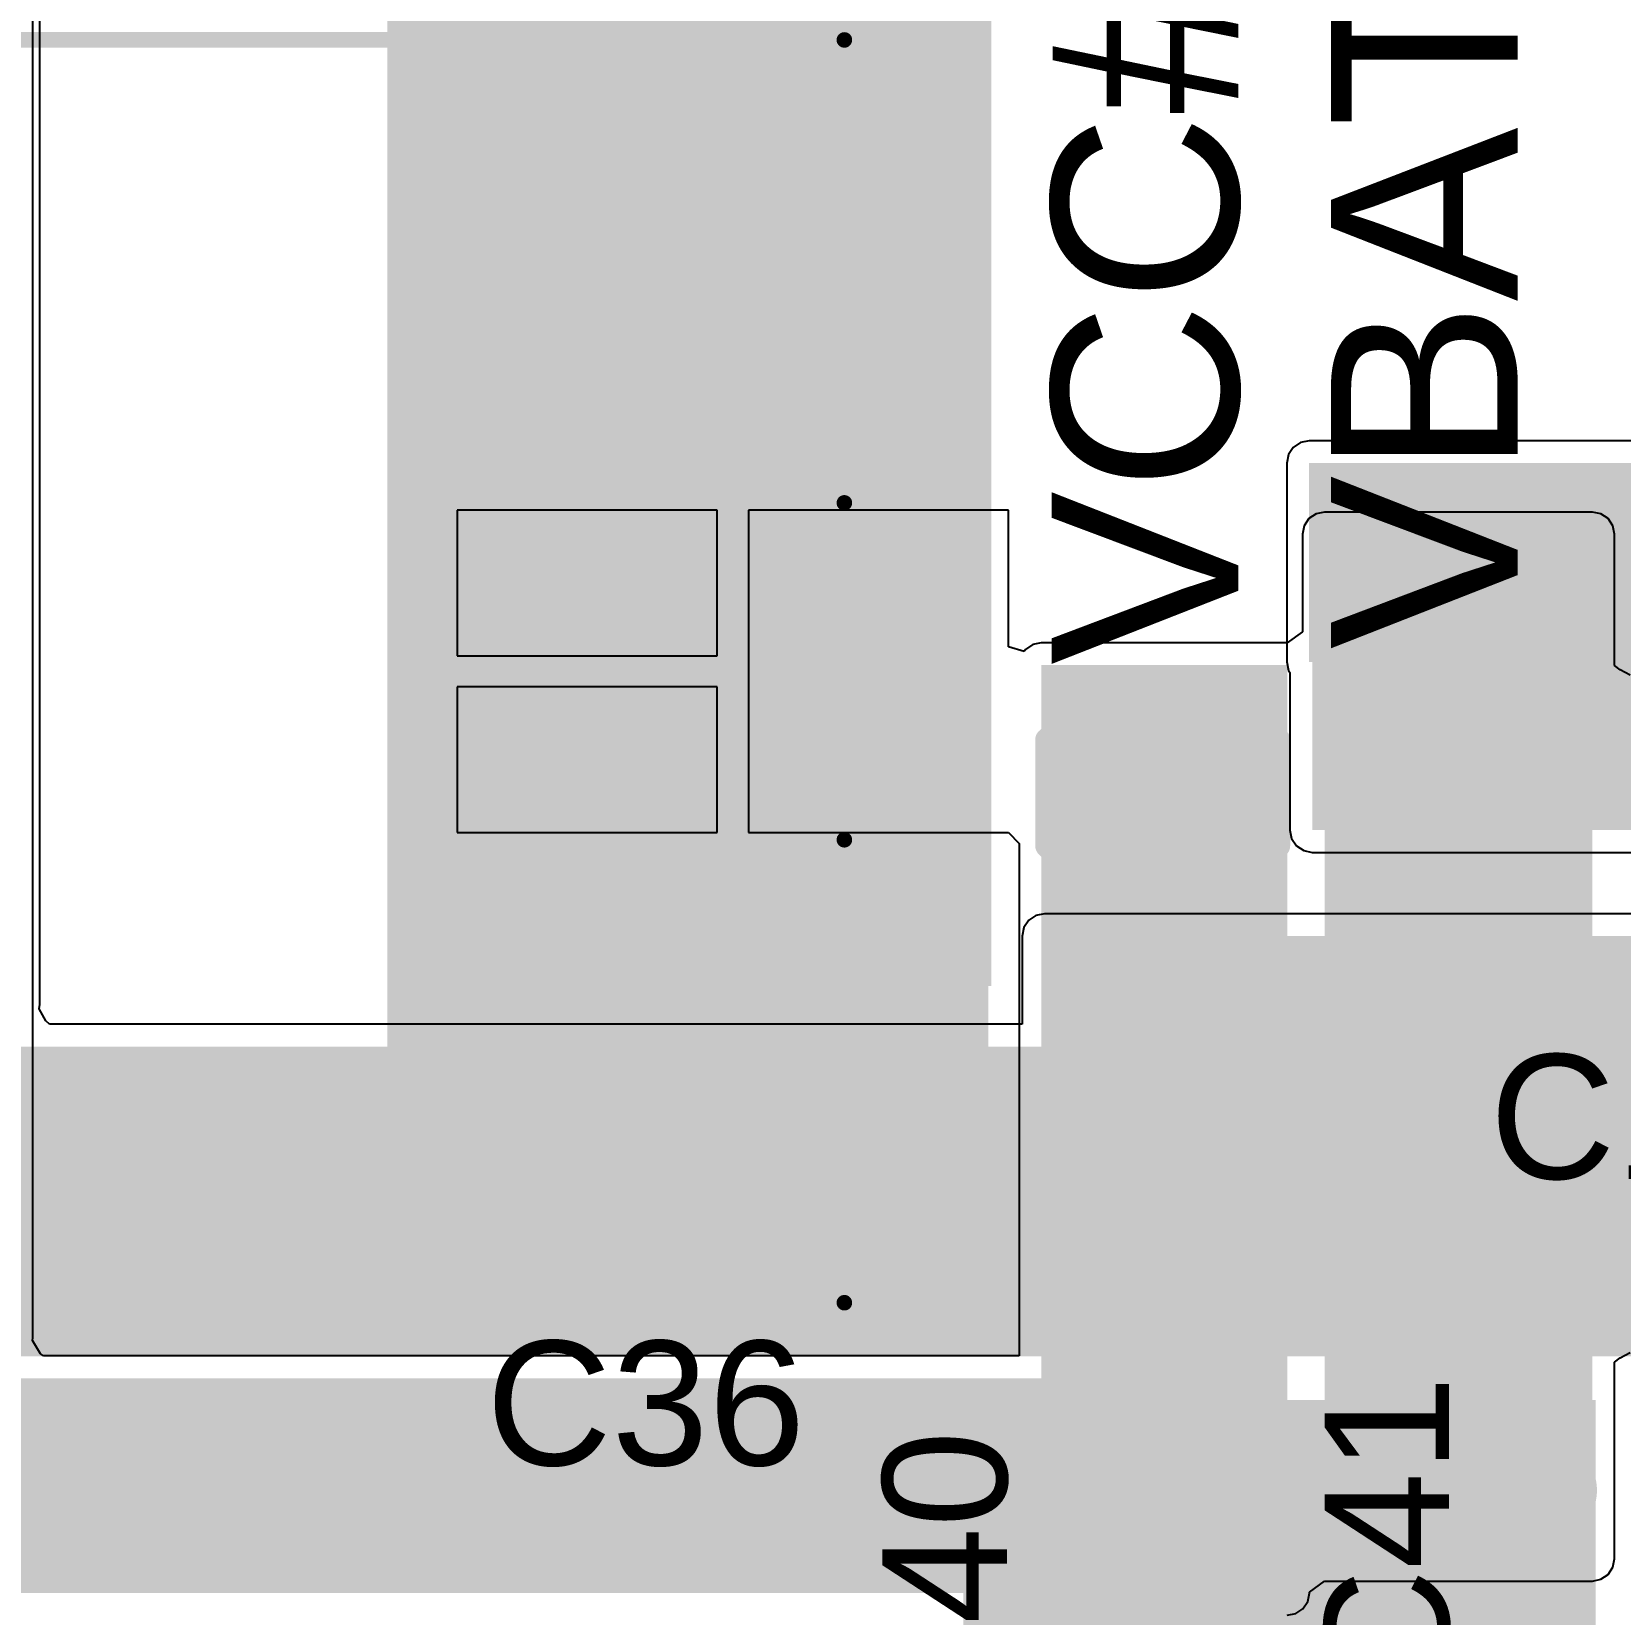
# Model space of a CAD drawing. Header units: millimetres. Extents: x -0.21 to 3.18, y -0.07 to 2.49.
# Drawn here: x 1.191 to 1.701, y 0.443 to 0.951 of the extents above; entities that cross this region are included whole.
import ezdxf

# ---------------------------------------------------------------- set-up
doc = ezdxf.new("R2010")
doc.units = ezdxf.units.MM
doc.header["$MEASUREMENT"] = 0
for name, color, linetype in [('BottomLayer', 5, 'Continuous'), ('BottomSolder', 6, 'Continuous'), ('TopLayer', 1, 'Continuous'), ('TopOverlay', 2, 'Continuous'), ('TopPaste', 8, 'Continuous'), ('TopSolder', 216, 'Continuous'), ('ViaHoleLayer', 16, 'Continuous')]:
    doc.layers.add(name, color=color, linetype=linetype)
doc.styles.add('Arial', font='', dxfattribs={"height": 0.2})
doc.styles.get('Arial').set_extended_font_data('Arial')

# ---------------------------------------------------------------- blocks, each defined once
blk = doc.blocks.new('UUD1A102MNL1GS_9')
at = {"layer": 'TopLayer'}
for points in [[(-0.24547, 0.04173), (-0.08839, 0.04173), (-0.08839, -0.04173), (-0.24547, -0.04173)], [(0.08839, 0.04173), (0.24547, 0.04173), (0.24547, -0.04173), (0.08839, -0.04173)]]:
    blk.add_hatch(color=1, dxfattribs=at).paths.add_polyline_path(points)
at = {"layer": 'TopPaste'}
for points in [[(-0.24547, 0.04173), (-0.08839, 0.04173), (-0.08839, -0.04173), (-0.24547, -0.04173)], [(0.08839, 0.04173), (0.24547, 0.04173), (0.24547, -0.04173), (0.08839, -0.04173)]]:
    blk.add_hatch(color=8, dxfattribs=at).paths.add_polyline_path(points)
at = {"layer": 'TopSolder'}
for points in [[(-0.24947, 0.04573), (-0.08439, 0.04573), (-0.08439, -0.04573), (-0.24947, -0.04573)], [(0.08439, 0.04573), (0.24947, 0.04573), (0.24947, -0.04573), (0.08439, -0.04573)]]:
    blk.add_hatch(color=216, dxfattribs=at).paths.add_polyline_path(points)
at = {"layer": 'TopOverlay', "const_width": 0.005}
for points in [[(-0.20276, 0.12165), (-0.12165, 0.20276)], [(-0.12165, 0.20276), (0.20276, 0.20276)], [(0.20276, 0.05409), (0.20276, 0.20276)], [(-0.20276, 0.05409), (-0.20276, 0.12165)], [(-0.22624, 0.07106), (-0.22624, 0.08483)], [(-0.24002, 0.07106), (-0.21246, 0.07106)], [(-0.22624, 0.05924), (-0.22624, 0.07106)], [(-0.20276, -0.12165), (-0.20276, -0.05409)], [(0.20276, -0.20276), (0.20276, -0.05409)], [(-0.20276, -0.12165), (-0.12165, -0.20276)], [(-0.12165, -0.20276), (0.20276, -0.20276)]]:
    blk.add_lwpolyline(points, dxfattribs=at)
at = {"layer": 'TopOverlay', "const_width": 0.0025}
for points in [[(-0.1229, 0.20276, 1), (-0.1204, 0.20276, 1)], [(-0.1229, 0.20276, 1), (-0.1204, 0.20276, 1)], [(0.20151, 0.20276, 1), (0.20401, 0.20276, 1)], [(0.20151, 0.20276, 1), (0.20401, 0.20276, 1)], [(-0.20401, 0.12165, 1), (-0.20151, 0.12165, 1)], [(-0.20401, 0.12165, 1), (-0.20151, 0.12165, 1)], [(-0.22749, 0.08483, 1), (-0.22499, 0.08483, 1)], [(-0.24127, 0.07106, 1), (-0.23877, 0.07106, 1)], [(-0.22749, 0.07106, 1), (-0.22499, 0.07106, 1)], [(-0.22749, 0.07106, 1), (-0.22499, 0.07106, 1)], [(-0.21371, 0.07106, 1), (-0.21121, 0.07106, 1)], [(-0.22749, 0.05924, 1), (-0.22499, 0.05924, 1)], [(-0.20401, 0.05409, 1), (-0.20151, 0.05409, 1)], [(0.20151, 0.05409, 1), (0.20401, 0.05409, 1)], [(-0.20401, -0.05409, 1), (-0.20151, -0.05409, 1)], [(0.20151, -0.05409, 1), (0.20401, -0.05409, 1)], [(-0.20401, -0.12165, 1), (-0.20151, -0.12165, 1)], [(-0.20401, -0.12165, 1), (-0.20151, -0.12165, 1)], [(-0.1229, -0.20276, 1), (-0.1204, -0.20276, 1)], [(-0.1229, -0.20276, 1), (-0.1204, -0.20276, 1)], [(0.20151, -0.20276, 1), (0.20401, -0.20276, 1)], [(0.20151, -0.20276, 1), (0.20401, -0.20276, 1)]]:
    blk.add_lwpolyline(points, format="xyb", close=True, dxfattribs=at)
blk = doc.blocks.new('T__________54')
at = {"layer": 'TopLayer'}
blk.add_hatch(color=1, dxfattribs=at).paths.add_polyline_path([(0.015, 0.03), (-0.015, 0.03), (-0.03, 0.015), (-0.03, -0.015), (-0.015, -0.03), (0.015, -0.03), (0.03, -0.015), (0.03, 0.015)])
at = {"layer": 'TopPaste'}
blk.add_hatch(color=8, dxfattribs=at).paths.add_polyline_path([(0.015, 0.03), (-0.015, 0.03), (-0.03, 0.015), (-0.03, -0.015), (-0.015, -0.03), (0.015, -0.03), (0.03, -0.015), (0.03, 0.015)])
at = {"layer": 'TopSolder'}
blk.add_hatch(color=216, dxfattribs=at).paths.add_polyline_path([(0.017, 0.034), (-0.017, 0.034), (-0.034, 0.017), (-0.034, -0.017), (-0.017, -0.034), (0.017, -0.034), (0.034, -0.017), (0.034, 0.017)])
at = {"layer": 'TopOverlay', "const_width": 0.00787}
for points in [[(-0.037, 0.017), (-0.017, 0.037)], [(0.017, 0.037), (-0.017, 0.037)], [(0.017, 0.037), (-0.017, 0.037)], [(0.037, 0.017), (0.017, 0.037)], [(-0.037, -0.017), (-0.037, 0.017)], [(0.037, -0.017), (0.037, 0.017)], [(-0.017, -0.037), (-0.037, -0.017)], [(0.017, -0.037), (0.037, -0.017)], [(0.017, -0.037), (-0.017, -0.037)], [(0.017, -0.037), (-0.017, -0.037)]]:
    blk.add_lwpolyline(points, dxfattribs=at)
at = {"layer": 'TopOverlay', "const_width": 0.00394}
for points in [[(-0.01897, 0.037, 1), (-0.01503, 0.037, 1)], [(-0.01897, 0.037, 1), (-0.01503, 0.037, 1)], [(-0.01897, 0.037, 1), (-0.01503, 0.037, 1)], [(0.01503, 0.037, 1), (0.01897, 0.037, 1)], [(0.01503, 0.037, 1), (0.01897, 0.037, 1)], [(0.01503, 0.037, 1), (0.01897, 0.037, 1)], [(-0.03897, 0.017, 1), (-0.03503, 0.017, 1)], [(-0.03897, 0.017, 1), (-0.03503, 0.017, 1)], [(0.03503, 0.017, 1), (0.03897, 0.017, 1)], [(0.03503, 0.017, 1), (0.03897, 0.017, 1)], [(-0.03897, -0.017, 1), (-0.03503, -0.017, 1)], [(-0.03897, -0.017, 1), (-0.03503, -0.017, 1)], [(0.03503, -0.017, 1), (0.03897, -0.017, 1)], [(0.03503, -0.017, 1), (0.03897, -0.017, 1)], [(-0.01897, -0.037, 1), (-0.01503, -0.037, 1)], [(-0.01897, -0.037, 1), (-0.01503, -0.037, 1)], [(-0.01897, -0.037, 1), (-0.01503, -0.037, 1)], [(0.01503, -0.037, 1), (0.01897, -0.037, 1)], [(0.01503, -0.037, 1), (0.01897, -0.037, 1)], [(0.01503, -0.037, 1), (0.01897, -0.037, 1)]]:
    blk.add_lwpolyline(points, format="xyb", close=True, dxfattribs=at)
blk = doc.blocks.new('T__________56')
at = {"layer": 'TopLayer'}
blk.add_hatch(color=1, dxfattribs=at).paths.add_polyline_path([(0.015, 0.03), (-0.015, 0.03), (-0.03, 0.015), (-0.03, -0.015), (-0.015, -0.03), (0.015, -0.03), (0.03, -0.015), (0.03, 0.015)])
at = {"layer": 'TopPaste'}
blk.add_hatch(color=8, dxfattribs=at).paths.add_polyline_path([(0.015, 0.03), (-0.015, 0.03), (-0.03, 0.015), (-0.03, -0.015), (-0.015, -0.03), (0.015, -0.03), (0.03, -0.015), (0.03, 0.015)])
at = {"layer": 'TopSolder'}
blk.add_hatch(color=216, dxfattribs=at).paths.add_polyline_path([(0.017, 0.034), (-0.017, 0.034), (-0.034, 0.017), (-0.034, -0.017), (-0.017, -0.034), (0.017, -0.034), (0.034, -0.017), (0.034, 0.017)])
at = {"layer": 'TopOverlay', "const_width": 0.00787}
for points in [[(-0.037, 0.017), (-0.017, 0.037)], [(0.017, 0.037), (-0.017, 0.037)], [(0.017, 0.037), (-0.017, 0.037)], [(0.037, 0.017), (0.017, 0.037)], [(-0.037, -0.017), (-0.037, 0.017)], [(0.037, -0.017), (0.037, 0.017)], [(-0.017, -0.037), (-0.037, -0.017)], [(0.017, -0.037), (0.037, -0.017)], [(0.017, -0.037), (-0.017, -0.037)], [(0.017, -0.037), (-0.017, -0.037)]]:
    blk.add_lwpolyline(points, dxfattribs=at)
at = {"layer": 'TopOverlay', "const_width": 0.00394}
for points in [[(-0.01897, 0.037, 1), (-0.01503, 0.037, 1)], [(-0.01897, 0.037, 1), (-0.01503, 0.037, 1)], [(-0.01897, 0.037, 1), (-0.01503, 0.037, 1)], [(0.01503, 0.037, 1), (0.01897, 0.037, 1)], [(0.01503, 0.037, 1), (0.01897, 0.037, 1)], [(0.01503, 0.037, 1), (0.01897, 0.037, 1)], [(-0.03897, 0.017, 1), (-0.03503, 0.017, 1)], [(-0.03897, 0.017, 1), (-0.03503, 0.017, 1)], [(0.03503, 0.017, 1), (0.03897, 0.017, 1)], [(0.03503, 0.017, 1), (0.03897, 0.017, 1)], [(-0.03897, -0.017, 1), (-0.03503, -0.017, 1)], [(-0.03897, -0.017, 1), (-0.03503, -0.017, 1)], [(0.03503, -0.017, 1), (0.03897, -0.017, 1)], [(0.03503, -0.017, 1), (0.03897, -0.017, 1)], [(-0.01897, -0.037, 1), (-0.01503, -0.037, 1)], [(-0.01897, -0.037, 1), (-0.01503, -0.037, 1)], [(-0.01897, -0.037, 1), (-0.01503, -0.037, 1)], [(0.01503, -0.037, 1), (0.01897, -0.037, 1)], [(0.01503, -0.037, 1), (0.01897, -0.037, 1)], [(0.01503, -0.037, 1), (0.01897, -0.037, 1)]]:
    blk.add_lwpolyline(points, format="xyb", close=True, dxfattribs=at)

msp = doc.modelspace()

# ---------------------------------------------------------------- hatches: boundary and pattern name
at = {"layer": 'BottomLayer'}
for points in [[(1.314, 0.645), (1.499, 0.645), (1.499, 1.40988), (1.314, 1.40988)], [(2.732, 0.81288), (1.601, 0.81288), (1.601, 0.749), (2.732, 0.749)], [(1.947, 0.779), (1.602, 0.779), (1.602, 0.695), (1.947, 0.695)], [(1.516, 0.571), (1.95604, 0.571), (1.95604, 0.661), (1.516, 0.661)], [(0.848, 0.5355), (2.106, 0.5355), (2.106, 0.6255), (0.848, 0.6255)], [(0.848, 0.526), (2.457, 0.526), (2.457, 0.61316), (0.848, 0.61316)], [(1.49, 0.512), (1.49, 0.436), (1.693, 0.436), (1.693, 0.512)], [(1.693, 0.509), (1.49, 0.509), (1.49, 0.28), (1.693, 0.28)]]:
    msp.add_hatch(color=5, dxfattribs=at).paths.add_polyline_path(points)
h = msp.add_hatch(color=5, dxfattribs=at)
edge = h.paths.add_edge_path()
edge.add_arc((1.344, 0.83593), 0.01181, 0, 360)
h = msp.add_hatch(color=5, dxfattribs=at)
edge = h.paths.add_edge_path()
edge.add_arc((1.371, 0.83593), 0.01181, 0, 360)
h = msp.add_hatch(color=5, dxfattribs=at)
edge = h.paths.add_edge_path()
edge.add_arc((1.398, 0.83593), 0.01181, 0, 360)
h = msp.add_hatch(color=5, dxfattribs=at)
edge = h.paths.add_edge_path()
edge.add_arc((1.426, 0.83593), 0.01181, 0, 360)
h = msp.add_hatch(color=5, dxfattribs=at)
edge = h.paths.add_edge_path()
edge.add_arc((1.453, 0.83593), 0.01181, 0, 360)
h = msp.add_hatch(color=5, dxfattribs=at)
edge = h.paths.add_edge_path()
edge.add_arc((1.48, 0.83593), 0.01181, 0, 360)
h = msp.add_hatch(color=5, dxfattribs=at)
edge = h.paths.add_edge_path()
edge.add_arc((1.344, 0.809), 0.01181, 0, 360)
h = msp.add_hatch(color=5, dxfattribs=at)
edge = h.paths.add_edge_path()
edge.add_arc((1.371, 0.809), 0.01181, 0, 360)
h = msp.add_hatch(color=5, dxfattribs=at)
edge = h.paths.add_edge_path()
edge.add_arc((1.398, 0.809), 0.01181, 0, 360)
h = msp.add_hatch(color=5, dxfattribs=at)
edge = h.paths.add_edge_path()
edge.add_arc((1.426, 0.809), 0.01181, 0, 360)
h = msp.add_hatch(color=5, dxfattribs=at)
edge = h.paths.add_edge_path()
edge.add_arc((1.453, 0.809), 0.01181, 0, 360)
h = msp.add_hatch(color=5, dxfattribs=at)
edge = h.paths.add_edge_path()
edge.add_arc((1.48, 0.809), 0.01181, 0, 360)
h = msp.add_hatch(color=5, dxfattribs=at)
edge = h.paths.add_edge_path()
edge.add_arc((1.62, 0.766), 0.01181, 0, 360)
h = msp.add_hatch(color=5, dxfattribs=at)
edge = h.paths.add_edge_path()
edge.add_arc((1.64983, 0.766), 0.01181, 0, 360)
h = msp.add_hatch(color=5, dxfattribs=at)
edge = h.paths.add_edge_path()
edge.add_arc((1.67967, 0.766), 0.01181, 0, 360)
h = msp.add_hatch(color=5, dxfattribs=at)
edge = h.paths.add_edge_path()
edge.add_arc((1.344, 0.683), 0.01181, 0, 360)
h = msp.add_hatch(color=5, dxfattribs=at)
edge = h.paths.add_edge_path()
edge.add_arc((1.371, 0.683), 0.01181, 0, 360)
h = msp.add_hatch(color=5, dxfattribs=at)
edge = h.paths.add_edge_path()
edge.add_arc((1.398, 0.683), 0.01181, 0, 360)
h = msp.add_hatch(color=5, dxfattribs=at)
edge = h.paths.add_edge_path()
edge.add_arc((1.426, 0.683), 0.01181, 0, 360)
h = msp.add_hatch(color=5, dxfattribs=at)
edge = h.paths.add_edge_path()
edge.add_arc((1.453, 0.683), 0.01181, 0, 360)
h = msp.add_hatch(color=5, dxfattribs=at)
edge = h.paths.add_edge_path()
edge.add_arc((1.48, 0.683), 0.01181, 0, 360)
h = msp.add_hatch(color=5, dxfattribs=at)
edge = h.paths.add_edge_path()
edge.add_arc((1.344, 0.65607), 0.01181, 0, 360)
h = msp.add_hatch(color=5, dxfattribs=at)
edge = h.paths.add_edge_path()
edge.add_arc((1.371, 0.65607), 0.01181, 0, 360)
h = msp.add_hatch(color=5, dxfattribs=at)
edge = h.paths.add_edge_path()
edge.add_arc((1.398, 0.65607), 0.01181, 0, 360)
h = msp.add_hatch(color=5, dxfattribs=at)
edge = h.paths.add_edge_path()
edge.add_arc((1.426, 0.65607), 0.01181, 0, 360)
h = msp.add_hatch(color=5, dxfattribs=at)
edge = h.paths.add_edge_path()
edge.add_arc((1.453, 0.65607), 0.01181, 0, 360)
h = msp.add_hatch(color=5, dxfattribs=at)
edge = h.paths.add_edge_path()
edge.add_arc((1.48, 0.65607), 0.01181, 0, 360)
h = msp.add_hatch(color=5, dxfattribs=at)
edge = h.paths.add_edge_path()
edge.add_arc((1.618, 0.483), 0.01181, 0, 360)
h = msp.add_hatch(color=5, dxfattribs=at)
edge = h.paths.add_edge_path()
edge.add_arc((1.64783, 0.483), 0.01181, 0, 360)
h = msp.add_hatch(color=5, dxfattribs=at)
edge = h.paths.add_edge_path()
edge.add_arc((1.67767, 0.483), 0.01181, 0, 360)
at = {"layer": 'BottomSolder'}
h = msp.add_hatch(color=6, dxfattribs=at)
edge = h.paths.add_edge_path()
edge.add_arc((1.344, 0.83593), 0.01581, 0, 360)
h = msp.add_hatch(color=6, dxfattribs=at)
edge = h.paths.add_edge_path()
edge.add_arc((1.371, 0.83593), 0.01581, 0, 360)
h = msp.add_hatch(color=6, dxfattribs=at)
edge = h.paths.add_edge_path()
edge.add_arc((1.398, 0.83593), 0.01581, 0, 360)
h = msp.add_hatch(color=6, dxfattribs=at)
edge = h.paths.add_edge_path()
edge.add_arc((1.426, 0.83593), 0.01581, 0, 360)
h = msp.add_hatch(color=6, dxfattribs=at)
edge = h.paths.add_edge_path()
edge.add_arc((1.453, 0.83593), 0.01581, 0, 360)
h = msp.add_hatch(color=6, dxfattribs=at)
edge = h.paths.add_edge_path()
edge.add_arc((1.48, 0.83593), 0.01581, 0, 360)
h = msp.add_hatch(color=6, dxfattribs=at)
edge = h.paths.add_edge_path()
edge.add_arc((1.344, 0.809), 0.01581, 0, 360)
h = msp.add_hatch(color=6, dxfattribs=at)
edge = h.paths.add_edge_path()
edge.add_arc((1.371, 0.809), 0.01581, 0, 360)
h = msp.add_hatch(color=6, dxfattribs=at)
edge = h.paths.add_edge_path()
edge.add_arc((1.398, 0.809), 0.01581, 0, 360)
h = msp.add_hatch(color=6, dxfattribs=at)
edge = h.paths.add_edge_path()
edge.add_arc((1.426, 0.809), 0.01581, 0, 360)
h = msp.add_hatch(color=6, dxfattribs=at)
edge = h.paths.add_edge_path()
edge.add_arc((1.453, 0.809), 0.01581, 0, 360)
h = msp.add_hatch(color=6, dxfattribs=at)
edge = h.paths.add_edge_path()
edge.add_arc((1.48, 0.809), 0.01581, 0, 360)
h = msp.add_hatch(color=6, dxfattribs=at)
edge = h.paths.add_edge_path()
edge.add_arc((1.62, 0.766), 0.01581, 0, 360)
h = msp.add_hatch(color=6, dxfattribs=at)
edge = h.paths.add_edge_path()
edge.add_arc((1.64983, 0.766), 0.01581, 0, 360)
h = msp.add_hatch(color=6, dxfattribs=at)
edge = h.paths.add_edge_path()
edge.add_arc((1.67967, 0.766), 0.01581, 0, 360)
h = msp.add_hatch(color=6, dxfattribs=at)
edge = h.paths.add_edge_path()
edge.add_arc((1.344, 0.683), 0.01581, 0, 360)
h = msp.add_hatch(color=6, dxfattribs=at)
edge = h.paths.add_edge_path()
edge.add_arc((1.371, 0.683), 0.01581, 0, 360)
h = msp.add_hatch(color=6, dxfattribs=at)
edge = h.paths.add_edge_path()
edge.add_arc((1.398, 0.683), 0.01581, 0, 360)
h = msp.add_hatch(color=6, dxfattribs=at)
edge = h.paths.add_edge_path()
edge.add_arc((1.426, 0.683), 0.01581, 0, 360)
h = msp.add_hatch(color=6, dxfattribs=at)
edge = h.paths.add_edge_path()
edge.add_arc((1.453, 0.683), 0.01581, 0, 360)
h = msp.add_hatch(color=6, dxfattribs=at)
edge = h.paths.add_edge_path()
edge.add_arc((1.48, 0.683), 0.01581, 0, 360)
h = msp.add_hatch(color=6, dxfattribs=at)
edge = h.paths.add_edge_path()
edge.add_arc((1.344, 0.65607), 0.01581, 0, 360)
h = msp.add_hatch(color=6, dxfattribs=at)
edge = h.paths.add_edge_path()
edge.add_arc((1.371, 0.65607), 0.01581, 0, 360)
h = msp.add_hatch(color=6, dxfattribs=at)
edge = h.paths.add_edge_path()
edge.add_arc((1.398, 0.65607), 0.01581, 0, 360)
h = msp.add_hatch(color=6, dxfattribs=at)
edge = h.paths.add_edge_path()
edge.add_arc((1.426, 0.65607), 0.01581, 0, 360)
h = msp.add_hatch(color=6, dxfattribs=at)
edge = h.paths.add_edge_path()
edge.add_arc((1.453, 0.65607), 0.01581, 0, 360)
h = msp.add_hatch(color=6, dxfattribs=at)
edge = h.paths.add_edge_path()
edge.add_arc((1.48, 0.65607), 0.01581, 0, 360)
h = msp.add_hatch(color=6, dxfattribs=at)
edge = h.paths.add_edge_path()
edge.add_arc((1.618, 0.483), 0.01581, 0, 360)
h = msp.add_hatch(color=6, dxfattribs=at)
edge = h.paths.add_edge_path()
edge.add_arc((1.64783, 0.483), 0.01581, 0, 360)
h = msp.add_hatch(color=6, dxfattribs=at)
edge = h.paths.add_edge_path()
edge.add_arc((1.67767, 0.483), 0.01581, 0, 360)
at = {"layer": 'TopLayer'}
for points in [[(1.305, 0.532), (1.498, 0.532), (1.498, 1.522), (1.305, 1.522)], [(1.606, 0.461), (1.692, 0.461), (1.692, 0.79), (1.606, 0.79)], [(1.594, 0.453), (1.594, 0.748), (1.515, 0.748), (1.515, 0.453)], [(1.095, 0.45), (1.594, 0.45), (1.594, 0.519), (1.095, 0.519)]]:
    msp.add_hatch(color=1, dxfattribs=at).paths.add_polyline_path(points)
h = msp.add_hatch(color=1, dxfattribs=at)
edge = h.paths.add_edge_path()
edge.add_arc((1.344, 0.83593), 0.01181, 0, 360)
h = msp.add_hatch(color=1, dxfattribs=at)
edge = h.paths.add_edge_path()
edge.add_arc((1.371, 0.83593), 0.01181, 0, 360)
h = msp.add_hatch(color=1, dxfattribs=at)
edge = h.paths.add_edge_path()
edge.add_arc((1.398, 0.83593), 0.01181, 0, 360)
h = msp.add_hatch(color=1, dxfattribs=at)
edge = h.paths.add_edge_path()
edge.add_arc((1.426, 0.83593), 0.01181, 0, 360)
h = msp.add_hatch(color=1, dxfattribs=at)
edge = h.paths.add_edge_path()
edge.add_arc((1.453, 0.83593), 0.01181, 0, 360)
h = msp.add_hatch(color=1, dxfattribs=at)
edge = h.paths.add_edge_path()
edge.add_arc((1.48, 0.83593), 0.01181, 0, 360)
h = msp.add_hatch(color=1, dxfattribs=at)
edge = h.paths.add_edge_path()
edge.add_arc((1.344, 0.809), 0.01181, 0, 360)
h = msp.add_hatch(color=1, dxfattribs=at)
edge = h.paths.add_edge_path()
edge.add_arc((1.371, 0.809), 0.01181, 0, 360)
h = msp.add_hatch(color=1, dxfattribs=at)
edge = h.paths.add_edge_path()
edge.add_arc((1.398, 0.809), 0.01181, 0, 360)
h = msp.add_hatch(color=1, dxfattribs=at)
edge = h.paths.add_edge_path()
edge.add_arc((1.426, 0.809), 0.01181, 0, 360)
h = msp.add_hatch(color=1, dxfattribs=at)
edge = h.paths.add_edge_path()
edge.add_arc((1.453, 0.809), 0.01181, 0, 360)
h = msp.add_hatch(color=1, dxfattribs=at)
edge = h.paths.add_edge_path()
edge.add_arc((1.48, 0.809), 0.01181, 0, 360)
h = msp.add_hatch(color=1, dxfattribs=at)
edge = h.paths.add_edge_path()
edge.add_arc((1.62, 0.766), 0.01181, 0, 360)
h = msp.add_hatch(color=1, dxfattribs=at)
edge = h.paths.add_edge_path()
edge.add_arc((1.64983, 0.766), 0.01181, 0, 360)
h = msp.add_hatch(color=1, dxfattribs=at)
edge = h.paths.add_edge_path()
edge.add_arc((1.67967, 0.766), 0.01181, 0, 360)
h = msp.add_hatch(color=1, dxfattribs=at)
edge = h.paths.add_edge_path()
edge.add_arc((1.344, 0.683), 0.01181, 0, 360)
h = msp.add_hatch(color=1, dxfattribs=at)
edge = h.paths.add_edge_path()
edge.add_arc((1.371, 0.683), 0.01181, 0, 360)
h = msp.add_hatch(color=1, dxfattribs=at)
edge = h.paths.add_edge_path()
edge.add_arc((1.398, 0.683), 0.01181, 0, 360)
h = msp.add_hatch(color=1, dxfattribs=at)
edge = h.paths.add_edge_path()
edge.add_arc((1.426, 0.683), 0.01181, 0, 360)
h = msp.add_hatch(color=1, dxfattribs=at)
edge = h.paths.add_edge_path()
edge.add_arc((1.453, 0.683), 0.01181, 0, 360)
h = msp.add_hatch(color=1, dxfattribs=at)
edge = h.paths.add_edge_path()
edge.add_arc((1.48, 0.683), 0.01181, 0, 360)
h = msp.add_hatch(color=1, dxfattribs=at)
edge = h.paths.add_edge_path()
edge.add_arc((1.344, 0.65607), 0.01181, 0, 360)
h = msp.add_hatch(color=1, dxfattribs=at)
edge = h.paths.add_edge_path()
edge.add_arc((1.371, 0.65607), 0.01181, 0, 360)
h = msp.add_hatch(color=1, dxfattribs=at)
edge = h.paths.add_edge_path()
edge.add_arc((1.398, 0.65607), 0.01181, 0, 360)
h = msp.add_hatch(color=1, dxfattribs=at)
edge = h.paths.add_edge_path()
edge.add_arc((1.426, 0.65607), 0.01181, 0, 360)
h = msp.add_hatch(color=1, dxfattribs=at)
edge = h.paths.add_edge_path()
edge.add_arc((1.453, 0.65607), 0.01181, 0, 360)
h = msp.add_hatch(color=1, dxfattribs=at)
edge = h.paths.add_edge_path()
edge.add_arc((1.48, 0.65607), 0.01181, 0, 360)
h = msp.add_hatch(color=1, dxfattribs=at)
edge = h.paths.add_edge_path()
edge.add_arc((1.618, 0.483), 0.01181, 0, 360)
h = msp.add_hatch(color=1, dxfattribs=at)
edge = h.paths.add_edge_path()
edge.add_arc((1.64783, 0.483), 0.01181, 0, 360)
h = msp.add_hatch(color=1, dxfattribs=at)
edge = h.paths.add_edge_path()
edge.add_arc((1.67767, 0.483), 0.01181, 0, 360)
at = {"layer": 'TopSolder'}
h = msp.add_hatch(color=216, dxfattribs=at)
edge = h.paths.add_edge_path()
edge.add_arc((1.344, 0.83593), 0.01581, 0, 360)
h = msp.add_hatch(color=216, dxfattribs=at)
edge = h.paths.add_edge_path()
edge.add_arc((1.371, 0.83593), 0.01581, 0, 360)
h = msp.add_hatch(color=216, dxfattribs=at)
edge = h.paths.add_edge_path()
edge.add_arc((1.398, 0.83593), 0.01581, 0, 360)
h = msp.add_hatch(color=216, dxfattribs=at)
edge = h.paths.add_edge_path()
edge.add_arc((1.426, 0.83593), 0.01581, 0, 360)
h = msp.add_hatch(color=216, dxfattribs=at)
edge = h.paths.add_edge_path()
edge.add_arc((1.453, 0.83593), 0.01581, 0, 360)
h = msp.add_hatch(color=216, dxfattribs=at)
edge = h.paths.add_edge_path()
edge.add_arc((1.48, 0.83593), 0.01581, 0, 360)
h = msp.add_hatch(color=216, dxfattribs=at)
edge = h.paths.add_edge_path()
edge.add_arc((1.344, 0.809), 0.01581, 0, 360)
h = msp.add_hatch(color=216, dxfattribs=at)
edge = h.paths.add_edge_path()
edge.add_arc((1.371, 0.809), 0.01581, 0, 360)
h = msp.add_hatch(color=216, dxfattribs=at)
edge = h.paths.add_edge_path()
edge.add_arc((1.398, 0.809), 0.01581, 0, 360)
h = msp.add_hatch(color=216, dxfattribs=at)
edge = h.paths.add_edge_path()
edge.add_arc((1.426, 0.809), 0.01581, 0, 360)
h = msp.add_hatch(color=216, dxfattribs=at)
edge = h.paths.add_edge_path()
edge.add_arc((1.453, 0.809), 0.01581, 0, 360)
h = msp.add_hatch(color=216, dxfattribs=at)
edge = h.paths.add_edge_path()
edge.add_arc((1.48, 0.809), 0.01581, 0, 360)
h = msp.add_hatch(color=216, dxfattribs=at)
edge = h.paths.add_edge_path()
edge.add_arc((1.62, 0.766), 0.01581, 0, 360)
h = msp.add_hatch(color=216, dxfattribs=at)
edge = h.paths.add_edge_path()
edge.add_arc((1.64983, 0.766), 0.01581, 0, 360)
h = msp.add_hatch(color=216, dxfattribs=at)
edge = h.paths.add_edge_path()
edge.add_arc((1.67967, 0.766), 0.01581, 0, 360)
h = msp.add_hatch(color=216, dxfattribs=at)
edge = h.paths.add_edge_path()
edge.add_arc((1.344, 0.683), 0.01581, 0, 360)
h = msp.add_hatch(color=216, dxfattribs=at)
edge = h.paths.add_edge_path()
edge.add_arc((1.371, 0.683), 0.01581, 0, 360)
h = msp.add_hatch(color=216, dxfattribs=at)
edge = h.paths.add_edge_path()
edge.add_arc((1.398, 0.683), 0.01581, 0, 360)
h = msp.add_hatch(color=216, dxfattribs=at)
edge = h.paths.add_edge_path()
edge.add_arc((1.426, 0.683), 0.01581, 0, 360)
h = msp.add_hatch(color=216, dxfattribs=at)
edge = h.paths.add_edge_path()
edge.add_arc((1.453, 0.683), 0.01581, 0, 360)
h = msp.add_hatch(color=216, dxfattribs=at)
edge = h.paths.add_edge_path()
edge.add_arc((1.48, 0.683), 0.01581, 0, 360)
h = msp.add_hatch(color=216, dxfattribs=at)
edge = h.paths.add_edge_path()
edge.add_arc((1.344, 0.65607), 0.01581, 0, 360)
h = msp.add_hatch(color=216, dxfattribs=at)
edge = h.paths.add_edge_path()
edge.add_arc((1.371, 0.65607), 0.01581, 0, 360)
h = msp.add_hatch(color=216, dxfattribs=at)
edge = h.paths.add_edge_path()
edge.add_arc((1.398, 0.65607), 0.01581, 0, 360)
h = msp.add_hatch(color=216, dxfattribs=at)
edge = h.paths.add_edge_path()
edge.add_arc((1.426, 0.65607), 0.01581, 0, 360)
h = msp.add_hatch(color=216, dxfattribs=at)
edge = h.paths.add_edge_path()
edge.add_arc((1.453, 0.65607), 0.01581, 0, 360)
h = msp.add_hatch(color=216, dxfattribs=at)
edge = h.paths.add_edge_path()
edge.add_arc((1.48, 0.65607), 0.01581, 0, 360)
h = msp.add_hatch(color=216, dxfattribs=at)
edge = h.paths.add_edge_path()
edge.add_arc((1.618, 0.483), 0.01581, 0, 360)
h = msp.add_hatch(color=216, dxfattribs=at)
edge = h.paths.add_edge_path()
edge.add_arc((1.64783, 0.483), 0.01581, 0, 360)
h = msp.add_hatch(color=216, dxfattribs=at)
edge = h.paths.add_edge_path()
edge.add_arc((1.67767, 0.483), 0.01581, 0, 360)
at = {"layer": 'ViaHoleLayer'}
h = msp.add_hatch(color=16, dxfattribs=at)
edge = h.paths.add_edge_path()
edge.add_arc((1.344, 0.83593), 0.00591, 0, 360)
h = msp.add_hatch(color=16, dxfattribs=at)
edge = h.paths.add_edge_path()
edge.add_arc((1.371, 0.83593), 0.00591, 0, 360)
h = msp.add_hatch(color=16, dxfattribs=at)
edge = h.paths.add_edge_path()
edge.add_arc((1.398, 0.83593), 0.00591, 0, 360)
h = msp.add_hatch(color=16, dxfattribs=at)
edge = h.paths.add_edge_path()
edge.add_arc((1.426, 0.83593), 0.00591, 0, 360)
h = msp.add_hatch(color=16, dxfattribs=at)
edge = h.paths.add_edge_path()
edge.add_arc((1.453, 0.83593), 0.00591, 0, 360)
h = msp.add_hatch(color=16, dxfattribs=at)
edge = h.paths.add_edge_path()
edge.add_arc((1.48, 0.83593), 0.00591, 0, 360)
h = msp.add_hatch(color=16, dxfattribs=at)
edge = h.paths.add_edge_path()
edge.add_arc((1.344, 0.809), 0.00591, 0, 360)
h = msp.add_hatch(color=16, dxfattribs=at)
edge = h.paths.add_edge_path()
edge.add_arc((1.371, 0.809), 0.00591, 0, 360)
h = msp.add_hatch(color=16, dxfattribs=at)
edge = h.paths.add_edge_path()
edge.add_arc((1.398, 0.809), 0.00591, 0, 360)
h = msp.add_hatch(color=16, dxfattribs=at)
edge = h.paths.add_edge_path()
edge.add_arc((1.426, 0.809), 0.00591, 0, 360)
h = msp.add_hatch(color=16, dxfattribs=at)
edge = h.paths.add_edge_path()
edge.add_arc((1.453, 0.809), 0.00591, 0, 360)
h = msp.add_hatch(color=16, dxfattribs=at)
edge = h.paths.add_edge_path()
edge.add_arc((1.48, 0.809), 0.00591, 0, 360)
h = msp.add_hatch(color=16, dxfattribs=at)
edge = h.paths.add_edge_path()
edge.add_arc((1.62, 0.766), 0.00591, 0, 360)
h = msp.add_hatch(color=16, dxfattribs=at)
edge = h.paths.add_edge_path()
edge.add_arc((1.64983, 0.766), 0.00591, 0, 360)
h = msp.add_hatch(color=16, dxfattribs=at)
edge = h.paths.add_edge_path()
edge.add_arc((1.67967, 0.766), 0.00591, 0, 360)
h = msp.add_hatch(color=16, dxfattribs=at)
edge = h.paths.add_edge_path()
edge.add_arc((1.344, 0.683), 0.00591, 0, 360)
h = msp.add_hatch(color=16, dxfattribs=at)
edge = h.paths.add_edge_path()
edge.add_arc((1.371, 0.683), 0.00591, 0, 360)
h = msp.add_hatch(color=16, dxfattribs=at)
edge = h.paths.add_edge_path()
edge.add_arc((1.398, 0.683), 0.00591, 0, 360)
h = msp.add_hatch(color=16, dxfattribs=at)
edge = h.paths.add_edge_path()
edge.add_arc((1.426, 0.683), 0.00591, 0, 360)
h = msp.add_hatch(color=16, dxfattribs=at)
edge = h.paths.add_edge_path()
edge.add_arc((1.453, 0.683), 0.00591, 0, 360)
h = msp.add_hatch(color=16, dxfattribs=at)
edge = h.paths.add_edge_path()
edge.add_arc((1.48, 0.683), 0.00591, 0, 360)
h = msp.add_hatch(color=16, dxfattribs=at)
edge = h.paths.add_edge_path()
edge.add_arc((1.344, 0.65607), 0.00591, 0, 360)
h = msp.add_hatch(color=16, dxfattribs=at)
edge = h.paths.add_edge_path()
edge.add_arc((1.371, 0.65607), 0.00591, 0, 360)
h = msp.add_hatch(color=16, dxfattribs=at)
edge = h.paths.add_edge_path()
edge.add_arc((1.398, 0.65607), 0.00591, 0, 360)
h = msp.add_hatch(color=16, dxfattribs=at)
edge = h.paths.add_edge_path()
edge.add_arc((1.426, 0.65607), 0.00591, 0, 360)
h = msp.add_hatch(color=16, dxfattribs=at)
edge = h.paths.add_edge_path()
edge.add_arc((1.453, 0.65607), 0.00591, 0, 360)
h = msp.add_hatch(color=16, dxfattribs=at)
edge = h.paths.add_edge_path()
edge.add_arc((1.48, 0.65607), 0.00591, 0, 360)
h = msp.add_hatch(color=16, dxfattribs=at)
edge = h.paths.add_edge_path()
edge.add_arc((1.618, 0.483), 0.00591, 0, 360)
h = msp.add_hatch(color=16, dxfattribs=at)
edge = h.paths.add_edge_path()
edge.add_arc((1.64783, 0.483), 0.00591, 0, 360)
h = msp.add_hatch(color=16, dxfattribs=at)
edge = h.paths.add_edge_path()
edge.add_arc((1.67767, 0.483), 0.00591, 0, 360)

# ---------------------------------------------------------------- linework, layer by layer
at = {"layer": 'BottomLayer'}
for p, q in [((1.19339, 0.639), (1.19339, 1.406)), ((1.59595, 0.81793), (1.59441, 0.81561)), ((1.59827, 0.81948), (1.59595, 0.81793)), ((1.601, 0.82002), (1.59827, 0.81948)), ((1.80231, 0.82002), (1.601, 0.82002)), ((1.59441, 0.81561), (1.59386, 0.81288)), ((1.59386, 0.81288), (1.59386, 0.749)), ((1.59386, 0.749), (1.59441, 0.74627)), ((1.59441, 0.74627), (1.59486, 0.74559)), ((1.59486, 0.74559), (1.59486, 0.695)), ((1.59486, 0.695), (1.59541, 0.69227)), ((1.59541, 0.69227), (1.59695, 0.68995)), ((1.59695, 0.68995), (1.59927, 0.68841)), ((1.59927, 0.68841), (1.602, 0.68786)), ((1.602, 0.68786), (1.947, 0.68786)), ((1.50941, 0.66373), (1.50886, 0.661)), ((1.51095, 0.66605), (1.50941, 0.66373)), ((1.51327, 0.66759), (1.51095, 0.66605)), ((1.516, 0.66814), (1.51327, 0.66759)), ((1.95604, 0.66814), (1.516, 0.66814)), ((1.50886, 0.661), (1.50886, 0.63264)), ((1.19312, 0.63764), (1.19339, 0.639)), ((1.19535, 0.63374), (1.19312, 0.63764)), ((1.19644, 0.63264), (1.19535, 0.63374)), ((1.50886, 0.63264), (1.19644, 0.63264))]:
    msp.add_line(p, q, dxfattribs=at)
at = {"layer": 'BottomLayer', "const_width": 0.04}
msp.add_lwpolyline([(1.715, 0.55), (1.722, 0.557)], dxfattribs=at)
at = {"layer": 'BottomLayer', "const_width": 0.02}
msp.add_lwpolyline([(1.705, 0.55, 1), (1.725, 0.55, 1)], format="xyb", close=True, dxfattribs=at)
at = {"layer": 'TopLayer'}
for p, q in [((1.19114, 0.532), (1.19114, 1.372)), ((1.41093, 0.79773), (1.32739, 0.79773)), ((1.32739, 0.79773), (1.32739, 0.751)), ((1.41093, 0.751), (1.41093, 0.79773)), ((1.50447, 0.79773), (1.42093, 0.79773)), ((1.42093, 0.79773), (1.42093, 0.746)), ((1.50447, 0.75384), (1.50447, 0.79773)), ((1.60327, 0.79659), (1.60095, 0.79505)), ((1.606, 0.79714), (1.60327, 0.79659)), ((1.692, 0.79714), (1.606, 0.79714)), ((1.69473, 0.79659), (1.692, 0.79714)), ((1.69705, 0.79505), (1.69473, 0.79659)), ((1.59941, 0.79273), (1.59886, 0.79)), ((1.60095, 0.79505), (1.59941, 0.79273)), ((1.69859, 0.79273), (1.69705, 0.79505)), ((1.69914, 0.79), (1.69859, 0.79273)), ((1.59886, 0.79), (1.59886, 0.75873)), ((1.69914, 0.74785), (1.69914, 0.79)), ((1.515, 0.75514), (1.51227, 0.75459)), ((1.594, 0.75514), (1.515, 0.75514)), ((1.59886, 0.75873), (1.594, 0.75514)), ((1.32739, 0.751), (1.41093, 0.751)), ((1.50947, 0.75233), (1.50447, 0.75384)), ((1.50995, 0.75305), (1.50947, 0.75233)), ((1.51227, 0.75459), (1.50995, 0.75305)), ((1.42093, 0.746), (1.42093, 0.69427)), ((1.70088, 0.74648), (1.69914, 0.74785)), ((1.70414, 0.74477), (1.70088, 0.74648)), ((1.41093, 0.741), (1.32739, 0.741)), ((1.32739, 0.741), (1.32739, 0.69427)), ((1.41093, 0.69427), (1.41093, 0.741)), ((1.32739, 0.69427), (1.41093, 0.69427)), ((1.42093, 0.69427), (1.50286, 0.69427)), ((1.50286, 0.69427), (1.50447, 0.69427)), ((1.50447, 0.69427), (1.50786, 0.69067)), ((1.50786, 0.69067), (1.50786, 0.52614)), ((1.19097, 0.53114), (1.19114, 0.532)), ((1.19361, 0.52686), (1.19097, 0.53114)), ((1.19451, 0.52614), (1.19361, 0.52686)), ((1.50786, 0.52614), (1.19451, 0.52614)), ((1.69914, 0.52415), (1.70088, 0.52552)), ((1.70088, 0.52552), (1.70414, 0.52723)), ((1.69914, 0.461), (1.69914, 0.52415)), ((1.69859, 0.45827), (1.69914, 0.461)), ((1.692, 0.45386), (1.69473, 0.45441)), ((1.69473, 0.45441), (1.69705, 0.45595)), ((1.69705, 0.45595), (1.69859, 0.45827)), ((1.60059, 0.44727), (1.60114, 0.45)), ((1.60114, 0.45027), (1.606, 0.45386)), ((1.60114, 0.45), (1.60114, 0.45027)), ((1.606, 0.45386), (1.692, 0.45386)), ((1.59673, 0.44341), (1.59905, 0.44495)), ((1.59905, 0.44495), (1.60059, 0.44727)), ((1.594, 0.44286), (1.59673, 0.44341))]:
    msp.add_line(p, q, dxfattribs=at)
at = {"layer": 'TopLayer', "const_width": 0.04}
for points in [[(1.647, 0.709), (1.647, 0.738)], [(1.647, 0.709), (1.649, 0.707)], [(1.649, 0.482), (1.649, 0.707)]]:
    msp.add_lwpolyline(points, dxfattribs=at)
at = {"layer": 'TopLayer', "const_width": 0.02}
for points in [[(1.637, 0.738, 1), (1.657, 0.738, 1)], [(1.637, 0.709, 1), (1.657, 0.709, 1)], [(1.637, 0.709, 1), (1.657, 0.709, 1)], [(1.639, 0.707, 1), (1.659, 0.707, 1)], [(1.639, 0.707, 1), (1.659, 0.707, 1)], [(1.639, 0.482, 1), (1.659, 0.482, 1)]]:
    msp.add_lwpolyline(points, format="xyb", close=True, dxfattribs=at)

# ---------------------------------------------------------------- block references
msp.add_blockref('UUD1A102MNL1GS_9', (1.249, 0.746))
at = {"rotation": 270}
for name, p in [('T__________54', (1.554, 0.707)), ('T__________56', (1.649, 0.707))]:
    msp.add_blockref(name, p, dxfattribs=at)

# ---------------------------------------------------------------- texts
at = {"layer": 'TopOverlay', "style": 'Arial'}
for s, height, p in [('VCC#', 0.06, (1.57833, 0.748)), ('VBAT', 0.06, (1.668, 0.753)), ('C41', 0.04, (1.64599, 0.41735)), ('C40', 0.04, (1.50399, 0.39968))]:
    msp.add_text(s, height=height, rotation=90, dxfattribs=at).set_placement(p)
for s, p in [('C1', (1.659, 0.58302)), ('C36', (1.33668, 0.49101))]:
    msp.add_text(s, height=0.04, dxfattribs=at).set_placement(p)

doc.saveas('drawing.dxf')
